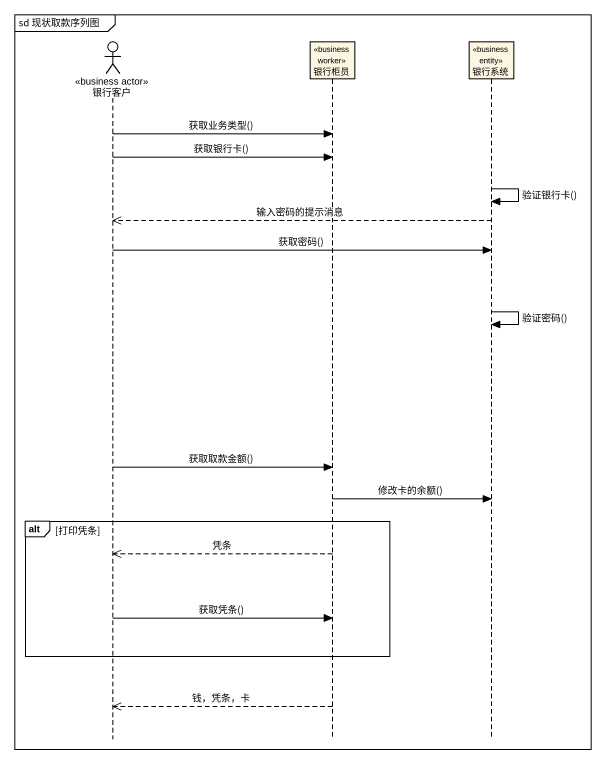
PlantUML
@startuml
mainframe sd 现状取款序列图
hide footbox
actor 银行客户 <<business actor>>
participant 银行柜员 <<business worker>>
participant 银行系统 <<business entity>>

银行客户 -> 银行柜员 : 获取业务类型()
银行客户 -> 银行柜员 : 获取银行卡()
银行系统 -> 银行系统 : 验证银行卡()
银行系统 -->> 银行客户 : 输入密码的提示消息
银行客户 -> 银行系统 : 获取密码()
银行系统 -> 银行系统 : 验证密码()
银行客户 -> 银行柜员 : 获取取款金额()
银行柜员 -> 银行系统 : 修改卡的余额()
alt 打印凭条
  银行柜员 -->> 银行客户 : 凭条
  银行客户 -> 银行柜员 : 获取凭条()
end
银行柜员 -->> 银行客户 : 钱，凭条，卡
@enduml
